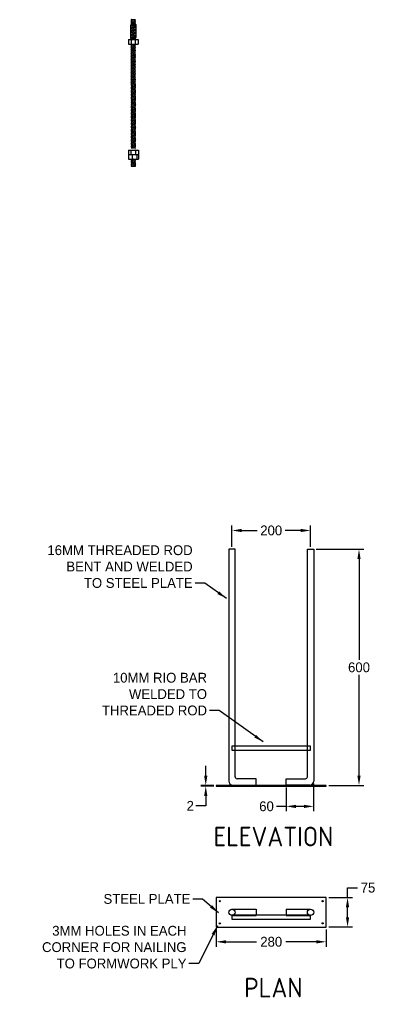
# Model space of a CAD drawing. Header units: millimetres. Extents: x -3450 to 403, y -1926 to 563.
# Drawn here: x -502 to 403, y -1926 to 563 of the extents above; entities that cross this region are included whole.
import ezdxf
from ezdxf.enums import TextEntityAlignment as Align

# ---------------------------------------------------------------- set-up
doc = ezdxf.new("R2010")
doc.units = ezdxf.units.MM
doc.header["$PDMODE"] = 34
doc.header["$PDSIZE"] = -10
doc.layers.get('0').update_dxf_attribs({"linetype": 'CONTINUOUS'})
doc.layers.get('Defpoints').update_dxf_attribs({"linetype": 'CONTINUOUS'})
doc.styles.add('KwikScaf ISO', font='isocp.shx')
doc.dimstyles.new('Scale 100 ISO-25', dxfattribs={"dimscale": 10, "dimtxt": 2.5, "dimasz": 2.5, "dimexe": 1.25, "dimexo": 0.625, "dimtad": 0, "dimtih": 1, "dimtoh": 1, "dimdsep": 46, "dimtxsty": 'Standard', "dimcen": 2.5, "dimadec": 0, "dimazin": 0, "dimtfac": 1, "dimtmove": 0, "dimatfit": 3, "dimfxl": 1, "dimarcsym": 0})

# ---------------------------------------------------------------- blocks, each defined once
blk = doc.blocks.new('*D60')
at = {"color": 0, "lineweight": -2}
for p, q in [((-1.9, -1753.1), (-1.9, -1797)), ((278.1, -1753.1), (278.1, -1797)), ((23.1, -1784.5), (100.6, -1784.5)), ((253.1, -1784.5), (175.6, -1784.5))]:
    blk.add_line(p, q, dxfattribs=at)
at = {"color": 0}
for points in [[(23.1, -1780.4), (23.1, -1788.7), (-1.9, -1784.5)], [(253.1, -1780.4), (253.1, -1788.7), (278.1, -1784.5)]]:
    blk.add_solid(points, dxfattribs=at)
at = {"layer": 'Defpoints', "color": 0}
for p in [(-1.9, -1746.8), (278.1, -1746.8), (278.1, -1784.5)]:
    blk.add_point(p, dxfattribs=at)
at = {"color": 0, "insert": (138.1, -1784.5), "char_height": 25, "attachment_point": 5}
blk.add_mtext('280', dxfattribs=at)
blk = doc.blocks.new('*D61')
at = {"color": 0, "lineweight": -2}
for p, q in [((332.3, -1671.8), (332.3, -1646.8)), ((332.3, -1646.8), (357.3, -1646.8)), ((284.4, -1671.8), (344.8, -1671.8)), ((332.3, -1721.8), (332.3, -1696.8)), ((284.4, -1746.8), (344.8, -1746.8))]:
    blk.add_line(p, q, dxfattribs=at)
at = {"color": 0}
for points in [[(328.2, -1696.8), (336.5, -1696.8), (332.3, -1671.8)], [(328.2, -1721.8), (336.5, -1721.8), (332.3, -1746.8)]]:
    blk.add_solid(points, dxfattribs=at)
at = {"layer": 'Defpoints', "color": 0}
for p in [(278.1, -1671.8), (332.3, -1671.8), (278.1, -1746.8)]:
    blk.add_point(p, dxfattribs=at)
at = {"color": 0, "insert": (384.4, -1646.8), "char_height": 25, "attachment_point": 5}
blk.add_mtext('75', dxfattribs=at)
blk = doc.blocks.new('*D62')
at = {"color": 0, "lineweight": -2}
for p, q in [((-28.6, -1361.4), (-28.6, -1336.4)), ((-8.1, -1386.4), (-41.1, -1386.4)), ((-8.1, -1388.4), (-41.1, -1388.4)), ((-28.6, -1386.4), (-28.6, -1388.4)), ((-28.6, -1413.4), (-28.6, -1438.4)), ((-28.6, -1438.4), (-53.6, -1438.4))]:
    blk.add_line(p, q, dxfattribs=at)
at = {"color": 0}
for points in [[(-32.7, -1361.4), (-24.4, -1361.4), (-28.6, -1386.4)], [(-32.7, -1413.4), (-24.4, -1413.4), (-28.6, -1388.4)]]:
    blk.add_solid(points, dxfattribs=at)
at = {"layer": 'Defpoints', "color": 0}
for p in [(-28.6, -1388.4), (-1.9, -1386.4), (-1.9, -1388.4)]:
    blk.add_point(p, dxfattribs=at)
at = {"color": 0, "insert": (-68.1, -1438.4), "char_height": 25, "attachment_point": 5}
blk.add_mtext('2', dxfattribs=at)
blk = doc.blocks.new('*D63')
at = {"color": 0, "lineweight": -2}
for p, q in [((38.1, -779.3), (38.1, -725.1)), ((63.1, -737.6), (102.7, -737.6)), ((213.1, -737.6), (173.5, -737.6)), ((238.1, -779.3), (238.1, -725.1))]:
    blk.add_line(p, q, dxfattribs=at)
at = {"color": 0}
for points in [[(63.1, -733.4), (63.1, -741.7), (38.1, -737.6)], [(213.1, -733.4), (213.1, -741.7), (238.1, -737.6)]]:
    blk.add_solid(points, dxfattribs=at)
at = {"layer": 'Defpoints', "color": 0}
for p in [(238.1, -737.6), (38.1, -785.5), (238.1, -785.5)]:
    blk.add_point(p, dxfattribs=at)
at = {"color": 0, "insert": (138.1, -737.6), "char_height": 25, "attachment_point": 5}
blk.add_mtext('200', dxfattribs=at)
blk = doc.blocks.new('*D64')
at = {"color": 0, "lineweight": -2}
for p, q in [((252.4, -785.5), (374, -785.5)), ((361.5, -810.5), (361.5, -1067.2)), ((361.5, -1361.4), (361.5, -1104.7)), ((284.4, -1386.4), (374, -1386.4))]:
    blk.add_line(p, q, dxfattribs=at)
at = {"color": 0}
for points in [[(357.3, -810.5), (365.6, -810.5), (361.5, -785.5)], [(357.3, -1361.4), (365.6, -1361.4), (361.5, -1386.4)]]:
    blk.add_solid(points, dxfattribs=at)
at = {"layer": 'Defpoints', "color": 0}
for p in [(246.1, -785.5), (278.1, -1386.4), (361.5, -1386.4)]:
    blk.add_point(p, dxfattribs=at)
at = {"color": 0, "insert": (361.5, -1086), "char_height": 25, "attachment_point": 5}
blk.add_mtext('600', dxfattribs=at)
blk = doc.blocks.new('*D65')
at = {"color": 0, "lineweight": -2}
for p, q in [((176.1, -1391.8), (176.1, -1452.3)), ((246.1, -1381.8), (246.1, -1452.3)), ((176.1, -1439.8), (151.1, -1439.8)), ((221.1, -1439.8), (201.1, -1439.8))]:
    blk.add_line(p, q, dxfattribs=at)
at = {"color": 0}
for points in [[(201.1, -1435.7), (201.1, -1444), (176.1, -1439.8)], [(221.1, -1435.7), (221.1, -1444), (246.1, -1439.8)]]:
    blk.add_solid(points, dxfattribs=at)
at = {"layer": 'Defpoints', "color": 0}
for p in [(176.1, -1385.5), (246.1, -1375.5), (176.1, -1439.8)]:
    blk.add_point(p, dxfattribs=at)
at = {"color": 0, "insert": (126.1, -1439.8), "char_height": 25, "attachment_point": 5}
blk.add_mtext('60', dxfattribs=at)

msp = doc.modelspace()

# ---------------------------------------------------------------- linework, layer by layer
at = {"linetype": 'Continuous'}
for p, q in [((-208.06, 550.869), (-220.06, 548.668)), ((-208.06, 550.674), (-220.06, 548.473)), ((-207.367, 550.801), (-219.387, 548.596)), ((-207.367, 547.966), (-219.387, 545.761)), ((-207.73, 562.065), (-218.705, 562.844)), ((-207.209, 562.17), (-218.705, 560.062)), ((-207.209, 559.335), (-218.705, 557.226)), ((-207.209, 556.5), (-218.705, 554.391)), ((-207.209, 553.665), (-218.705, 551.556)), ((-207.367, 545.131), (-219.387, 542.926)), ((-207.367, 542.296), (-219.387, 540.091)), ((-207.367, 539.461), (-219.387, 537.256)), ((-207.367, 536.626), (-219.387, 534.421)), ((-207.367, 533.791), (-219.387, 531.586)), ((-207.367, 530.956), (-219.387, 528.751)), ((-207.367, 528.121), (-219.387, 525.916)), ((-207.367, 525.285), (-219.387, 523.081)), ((-225.274, 511.848), (-200.544, 511.848)), ((-225.274, 511.848), (-225.274, 500.383)), ((-225.274, 500.383), (-200.544, 500.383)), ((-207.367, 522.45), (-219.387, 520.246)), ((-207.367, 519.615), (-219.387, 517.411)), ((-206.864, 516.873), (-219.023, 514.642)), ((-206.864, 516.694), (-219.023, 514.464)), ((-207.526, 513.969), (-219.023, 511.86)), ((-207.526, 499.794), (-219.023, 497.685)), ((-218.727, 511.848), (-218.727, 500.383)), ((-207.92, 511.848), (-207.92, 500.383)), ((-200.544, 511.848), (-200.544, 500.383)), ((-207.023, 497.051), (-219.023, 494.85)), ((-207.023, 494.216), (-219.023, 492.015)), ((-207.526, 491.288), (-219.023, 489.18)), ((-207.526, 488.453), (-219.023, 486.345)), ((-207.526, 485.618), (-219.023, 483.51)), ((-207.023, 482.875), (-219.023, 480.674)), ((-207.023, 480.04), (-219.023, 477.839)), ((-207.526, 477.113), (-219.023, 475.004)), ((-207.526, 474.278), (-219.023, 472.169)), ((-207.526, 471.443), (-219.023, 469.334)), ((-207.023, 468.7), (-219.023, 466.499)), ((-207.023, 465.865), (-219.023, 463.664)), ((-207.526, 462.938), (-219.023, 460.829)), ((-207.526, 460.103), (-219.023, 457.994)), ((-207.526, 457.268), (-219.023, 455.159)), ((-207.023, 454.525), (-219.023, 452.324)), ((-207.023, 451.69), (-219.023, 449.489)), ((-207.526, 448.763), (-219.023, 446.654)), ((-207.526, 445.928), (-219.023, 443.819)), ((-207.526, 443.092), (-219.023, 440.984)), ((-207.023, 440.35), (-219.023, 438.149)), ((-207.023, 437.515), (-219.023, 435.314)), ((-207.526, 434.587), (-219.023, 432.479)), ((-207.526, 431.752), (-219.023, 429.643)), ((-207.526, 428.917), (-219.023, 426.808)), ((-207.526, 426.082), (-219.023, 423.973)), ((-207.023, 423.339), (-219.023, 421.138)), ((-207.023, 420.504), (-219.023, 418.303)), ((-207.526, 417.577), (-219.023, 415.468)), ((-207.526, 414.742), (-219.023, 412.633)), ((-207.526, 411.907), (-219.023, 409.798)), ((-207.023, 409.164), (-219.023, 406.963)), ((-207.023, 406.329), (-219.023, 404.128)), ((-207.023, 406.329), (-219.023, 404.128)), ((-207.023, 403.494), (-219.023, 401.293)), ((-207.023, 403.494), (-219.023, 401.293)), ((-207.023, 400.659), (-219.023, 398.458)), ((-207.023, 400.659), (-218.52, 398.55)), ((-207.023, 397.824), (-218.52, 395.715)), ((-207.023, 394.989), (-218.52, 392.88)), ((-206.52, 392.246), (-218.52, 390.045)), ((-206.52, 389.411), (-218.52, 387.21)), ((-207.023, 386.484), (-218.52, 384.375)), ((-207.023, 383.649), (-218.52, 381.54)), ((-207.023, 380.814), (-218.52, 378.705)), ((-206.52, 378.071), (-218.52, 375.87)), ((-206.52, 375.236), (-218.52, 373.035)), ((-207.023, 372.308), (-218.52, 370.2)), ((-207.023, 369.473), (-218.52, 367.365)), ((-207.023, 366.638), (-218.52, 364.53)), ((-207.023, 363.803), (-218.52, 361.694)), ((-206.52, 361.06), (-218.52, 358.859)), ((-206.52, 358.225), (-218.52, 356.024)), ((-207.023, 355.298), (-218.52, 353.189)), ((-207.023, 352.463), (-218.52, 350.354)), ((-207.023, 349.628), (-218.52, 347.519)), ((-206.52, 346.885), (-218.52, 344.684)), ((-206.52, 344.05), (-218.52, 341.849)), ((-207.023, 341.123), (-218.52, 339.014)), ((-207.023, 338.288), (-218.52, 336.179)), ((-207.023, 335.453), (-218.52, 333.344)), ((-206.52, 332.71), (-218.52, 330.509)), ((-206.52, 329.875), (-218.52, 327.674)), ((-207.023, 326.948), (-218.52, 324.839)), ((-207.023, 324.112), (-218.52, 322.004)), ((-207.023, 321.277), (-218.52, 319.169)), ((-207.023, 318.442), (-218.52, 316.334)), ((-206.52, 315.7), (-218.52, 313.499)), ((-206.52, 312.865), (-218.52, 310.664)), ((-207.023, 309.937), (-218.52, 307.828)), ((-207.023, 307.102), (-218.52, 304.993)), ((-207.023, 304.267), (-218.52, 302.158)), ((-206.52, 301.524), (-218.52, 299.323)), ((-206.52, 298.689), (-218.52, 296.488)), ((-207.023, 295.762), (-218.52, 293.653)), ((-207.023, 292.927), (-218.52, 290.818)), ((-207.023, 290.092), (-218.52, 287.983)), ((-206.52, 287.349), (-218.52, 285.148)), ((-206.52, 284.514), (-218.52, 282.313)), ((-207.023, 281.587), (-218.52, 279.478)), ((-207.023, 278.752), (-218.52, 276.643)), ((-207.023, 275.917), (-218.52, 273.808)), ((-207.023, 273.082), (-218.52, 270.973)), ((-206.52, 270.339), (-218.52, 268.138)), ((-206.52, 267.504), (-218.52, 265.303)), ((-207.023, 264.576), (-218.52, 262.468)), ((-207.023, 261.741), (-218.52, 259.633)), ((-207.023, 258.906), (-218.52, 256.797)), ((-206.52, 256.163), (-218.52, 253.962)), ((-206.52, 253.328), (-218.52, 251.127)), ((-207.023, 250.401), (-218.52, 248.292)), ((-224.771, 230.508), (-224.771, 219.044)), ((-224.771, 230.508), (-200.041, 230.508)), ((-219.45, 230.508), (-219.45, 219.044)), ((-207.023, 247.566), (-218.52, 245.457)), ((-207.023, 244.731), (-218.52, 242.622)), ((-206.52, 241.988), (-218.52, 239.787)), ((-206.52, 239.153), (-218.52, 236.952)), ((-207.023, 236.226), (-216.884, 234.417)), ((-207.325, 230.508), (-207.325, 219.044)), ((-200.041, 230.508), (-200.041, 219.044)), ((-224.771, 219.044), (-200.041, 219.044)), ((-224.771, 219.044), (-224.771, 207.579)), ((-224.771, 207.579), (-200.041, 207.579)), ((-211.279, 207.579), (-218.52, 206.251)), ((-206.52, 205.617), (-218.52, 203.416)), ((-207.023, 202.69), (-218.52, 200.581)), ((-207.023, 199.855), (-218.52, 197.746)), ((-216.025, 219.044), (-216.025, 207.579)), ((-204.229, 219.044), (-204.229, 207.579)), ((-200.041, 219.044), (-200.041, 207.579)), ((-207.023, 197.02), (-218.52, 194.911)), ((-206.52, 194.277), (-218.52, 192.076)), ((-206.52, 191.442), (-218.52, 189.241)), ((-208.09, 188.745), (-218.52, 189.241))]:
    msp.add_line(p, q, dxfattribs=at)
for p, q in [((46.128, -785.541), (30.128, -785.541)), ((30.128, -785.541), (30.128, -1375.541)), ((46.128, -1364.541), (46.128, -785.541)), ((230.128, -785.541), (246.128, -785.541)), ((230.128, -1364.541), (230.128, -785.541)), ((246.128, -785.541), (246.128, -1375.541)), ((30.128, -1369.541), (30.128, -1375.541)), ((40.128, -1385.541), (100.128, -1385.541)), ((40.128, -1385.541), (46.128, -1385.541)), ((100.128, -1369.541), (51.128, -1369.541)), ((100.128, -1385.541), (100.128, -1369.541)), ((176.128, -1369.541), (225.128, -1369.541)), ((176.128, -1385.541), (176.128, -1369.541)), ((236.128, -1385.541), (176.128, -1385.541)), ((236.128, -1385.541), (230.128, -1385.541)), ((246.128, -1369.541), (246.128, -1375.541)), ((38.128, -1701.335), (100.128, -1701.335)), ((38.128, -1717.335), (100.128, -1717.335)), ((100.128, -1701.335), (100.128, -1717.335)), ((176.128, -1701.335), (176.128, -1717.335)), ((176.128, -1701.335), (238.128, -1701.335)), ((176.128, -1717.335), (238.128, -1717.335))]:
    msp.add_line(p, q)
for points in [[(38.128, -1296.419), (238.128, -1296.419), (238.128, -1286.419), (38.128, -1286.419)], [(-1.872, -1388.419), (278.128, -1388.419), (278.128, -1386.419), (-1.872, -1386.419)], [(-1.872, -1746.835), (278.128, -1746.835), (278.128, -1671.835), (-1.872, -1671.835)], [(38.128, -1726.457), (238.128, -1726.457), (238.128, -1716.457), (38.128, -1716.457)]]:
    msp.add_lwpolyline(points, close=True)
for centre, radius in [((7.424, -1681.004), 1.5), ((268.831, -1681.004), 1.5), ((38.128, -1709.335), 8), ((238.128, -1709.335), 8), ((7.424, -1737.666), 1.5), ((268.831, -1737.666), 1.5)]:
    msp.add_circle(centre, radius)
for centre, start, end in [((-219.116, 547.219), 101.169176, 273.815299), ((-218.613, 561.453), 266.184701, 93.815299), ((-218.613, 558.618), 266.184701, 93.815299), ((-218.613, 555.783), 266.184701, 93.815299), ((-218.613, 552.948), 266.184701, 93.815299), ((-218.613, 550.112), 266.184701, 93.815299), ((-207.46, 560.697), 101.169176, 273.815299), ((-207.46, 555.027), 101.169176, 273.815299), ((-207.301, 557.891), 101.169176, 273.815299), ((-207.301, 552.221), 101.169176, 273.815299), ((-207.116, 549.43), 280.393593, 100.393593), ((-207.116, 546.594), 280.393593, 100.393593), ((-219.116, 544.384), 101.169176, 273.815299), ((-219.116, 541.549), 101.169176, 273.815299), ((-219.116, 538.714), 101.169176, 273.815299), ((-219.116, 535.879), 101.169176, 273.815299), ((-219.116, 533.044), 101.169176, 273.815299), ((-219.116, 530.209), 101.169176, 273.815299), ((-219.116, 527.374), 101.169176, 273.815299), ((-219.116, 524.539), 101.169176, 273.815299), ((-219.116, 521.704), 101.169176, 273.815299), ((-207.116, 543.759), 280.393593, 100.393593), ((-207.116, 540.924), 280.393593, 100.393593), ((-207.116, 538.089), 280.393593, 100.393593), ((-207.116, 535.254), 280.393593, 100.393593), ((-207.116, 532.419), 280.393593, 100.393593), ((-207.116, 529.584), 280.393593, 100.393593), ((-207.116, 526.749), 280.393593, 100.393593), ((-207.116, 523.914), 280.393593, 100.393593), ((-219.116, 518.869), 101.169176, 273.815299), ((-219.116, 516.034), 101.169176, 273.815299), ((-218.93, 513.251), 266.184701, 93.815299), ((-218.93, 499.076), 266.184701, 69.650033), ((-207.778, 515.331), 101.169176, 273.815299), ((-207.778, 512.496), 101.169176, 207.697177), ((-207.619, 501.185), 215.089666, 273.815299), ((-207.256, 498.426), 101.169176, 273.815299), ((-207.116, 521.079), 280.393593, 100.393593), ((-207.116, 518.244), 280.393593, 100.393593), ((-218.93, 496.241), 266.184701, 93.815299), ((-218.93, 493.406), 266.184701, 93.815299), ((-218.93, 490.571), 266.184701, 93.815299), ((-218.93, 487.736), 266.184701, 93.815299), ((-218.93, 484.901), 266.184701, 93.815299), ((-218.93, 482.066), 266.184701, 93.815299), ((-218.93, 479.231), 266.184701, 93.815299), ((-218.93, 476.396), 266.184701, 93.815299), ((-218.93, 473.56), 266.184701, 93.815299), ((-207.778, 495.485), 101.169176, 273.815299), ((-207.778, 492.65), 101.169176, 273.815299), ((-207.778, 489.815), 101.169176, 273.815299), ((-207.778, 481.31), 101.169176, 273.815299), ((-207.778, 478.475), 101.169176, 273.815299), ((-207.778, 475.64), 101.169176, 273.815299), ((-207.619, 487.009), 101.169176, 273.815299), ((-207.619, 472.834), 101.169176, 273.815299), ((-207.256, 484.25), 101.169176, 273.815299), ((-218.93, 470.725), 266.184701, 93.815299), ((-218.93, 467.89), 266.184701, 93.815299), ((-218.93, 465.055), 266.184701, 93.815299), ((-218.93, 462.22), 266.184701, 93.815299), ((-218.93, 459.385), 266.184701, 93.815299), ((-218.93, 456.55), 266.184701, 93.815299), ((-218.93, 453.715), 266.184701, 93.815299), ((-218.93, 450.88), 266.184701, 93.815299), ((-218.93, 448.045), 266.184701, 93.815299), ((-207.778, 467.135), 101.169176, 273.815299), ((-207.778, 464.3), 101.169176, 273.815299), ((-207.778, 461.465), 101.169176, 273.815299), ((-207.778, 452.96), 101.169176, 273.815299), ((-207.778, 450.125), 101.169176, 273.815299), ((-207.778, 447.29), 101.169176, 273.815299), ((-207.619, 458.659), 101.169176, 273.815299), ((-207.256, 470.075), 101.169176, 273.815299), ((-207.256, 455.9), 101.169176, 273.815299), ((-218.93, 445.21), 266.184701, 93.815299), ((-218.93, 442.375), 266.184701, 93.815299), ((-218.93, 439.54), 266.184701, 93.815299), ((-218.93, 436.705), 266.184701, 93.815299), ((-218.93, 433.87), 266.184701, 93.815299), ((-218.93, 431.035), 266.184701, 93.815299), ((-218.93, 428.2), 266.184701, 93.815299), ((-218.93, 425.365), 266.184701, 93.815299), ((-218.93, 422.53), 266.184701, 93.815299), ((-207.778, 438.784), 101.169176, 273.815299), ((-207.778, 435.949), 101.169176, 273.815299), ((-207.778, 433.114), 101.169176, 273.815299), ((-207.778, 421.774), 101.169176, 273.815299), ((-207.619, 444.484), 101.169176, 273.815299), ((-207.619, 430.308), 101.169176, 273.815299), ((-207.619, 427.473), 101.169176, 273.815299), ((-207.256, 441.725), 101.169176, 273.815299), ((-207.256, 424.714), 101.169176, 273.815299), ((-218.93, 419.694), 266.184701, 93.815299), ((-218.93, 416.859), 266.184701, 93.815299), ((-218.93, 414.024), 266.184701, 93.815299), ((-218.93, 411.189), 266.184701, 93.815299), ((-218.93, 408.354), 266.184701, 93.815299), ((-218.93, 405.519), 266.184701, 93.815299), ((-218.93, 402.684), 266.184701, 93.815299), ((-218.93, 399.849), 266.184701, 93.815299), ((-218.427, 397.106), 266.184701, 93.815299), ((-207.778, 407.599), 101.169176, 273.815299), ((-207.778, 404.764), 101.169176, 273.815299), ((-207.778, 401.929), 101.169176, 273.815299), ((-207.619, 418.968), 101.169176, 273.815299), ((-207.619, 416.133), 101.169176, 273.815299), ((-207.619, 413.298), 101.169176, 273.815299), ((-207.275, 399.186), 101.169176, 273.815299), ((-207.256, 410.539), 101.169176, 273.815299), ((-218.427, 394.271), 266.184701, 93.815299), ((-218.427, 391.436), 266.184701, 93.815299), ((-218.427, 388.601), 266.184701, 93.815299), ((-218.427, 385.766), 266.184701, 93.815299), ((-218.427, 382.931), 266.184701, 93.815299), ((-218.427, 380.096), 266.184701, 93.815299), ((-218.427, 377.261), 266.184701, 93.815299), ((-218.427, 374.426), 266.184701, 93.815299), ((-207.275, 390.681), 101.169176, 273.815299), ((-207.275, 387.846), 101.169176, 273.815299), ((-207.275, 385.011), 101.169176, 273.815299), ((-207.275, 376.506), 101.169176, 273.815299), ((-207.275, 373.67), 101.169176, 273.815299), ((-207.116, 396.38), 101.169176, 273.815299), ((-207.116, 382.205), 101.169176, 273.815299), ((-206.753, 393.621), 101.169176, 273.815299), ((-206.753, 379.446), 101.169176, 273.815299), ((-218.427, 371.591), 266.184701, 93.815299), ((-218.427, 368.756), 266.184701, 93.815299), ((-218.427, 365.921), 266.184701, 93.815299), ((-218.427, 363.086), 266.184701, 93.815299), ((-218.427, 360.251), 266.184701, 93.815299), ((-218.427, 357.416), 266.184701, 93.815299), ((-218.427, 354.58), 266.184701, 93.815299), ((-218.427, 351.745), 266.184701, 93.815299), ((-218.427, 348.91), 266.184701, 93.815299), ((-207.275, 370.835), 101.169176, 273.815299), ((-207.275, 359.495), 101.169176, 273.815299), ((-207.275, 356.66), 101.169176, 273.815299), ((-207.275, 353.825), 101.169176, 273.815299), ((-207.116, 368.029), 101.169176, 273.815299), ((-207.116, 365.194), 101.169176, 273.815299), ((-207.116, 351.019), 101.169176, 273.815299), ((-206.753, 362.435), 101.169176, 273.815299), ((-206.753, 348.26), 101.169176, 273.815299), ((-218.427, 346.075), 266.184701, 93.815299), ((-218.427, 343.24), 266.184701, 93.815299), ((-218.427, 340.405), 266.184701, 93.815299), ((-218.427, 337.57), 266.184701, 93.815299), ((-218.427, 334.735), 266.184701, 93.815299), ((-218.427, 331.9), 266.184701, 93.815299), ((-218.427, 329.065), 266.184701, 93.815299), ((-218.427, 326.23), 266.184701, 93.815299), ((-218.427, 323.395), 266.184701, 93.815299), ((-207.275, 345.32), 101.169176, 273.815299), ((-207.275, 342.485), 101.169176, 273.815299), ((-207.275, 339.65), 101.169176, 273.815299), ((-207.275, 331.145), 101.169176, 273.815299), ((-207.275, 328.31), 101.169176, 273.815299), ((-207.275, 325.475), 101.169176, 273.815299), ((-207.116, 336.844), 101.169176, 273.815299), ((-207.116, 322.669), 101.169176, 273.815299), ((-206.753, 334.085), 101.169176, 273.815299), ((-218.427, 320.56), 266.184701, 93.815299), ((-218.427, 317.725), 266.184701, 93.815299), ((-218.427, 314.89), 266.184701, 93.815299), ((-218.427, 312.055), 266.184701, 93.815299), ((-218.427, 309.22), 266.184701, 93.815299), ((-218.427, 306.385), 266.184701, 93.815299), ((-218.427, 303.55), 266.184701, 93.815299), ((-218.427, 300.714), 266.184701, 93.815299), ((-218.427, 297.879), 266.184701, 93.815299), ((-207.275, 314.134), 101.169176, 273.815299), ((-207.275, 311.299), 101.169176, 273.815299), ((-207.275, 308.464), 101.169176, 273.815299), ((-207.275, 299.959), 101.169176, 273.815299), ((-207.116, 319.834), 101.169176, 273.815299), ((-207.116, 305.658), 101.169176, 273.815299), ((-206.753, 317.075), 101.169176, 273.815299), ((-206.753, 302.899), 101.169176, 273.815299), ((-218.427, 295.044), 266.184701, 93.815299), ((-218.427, 292.209), 266.184701, 93.815299), ((-218.427, 289.374), 266.184701, 93.815299), ((-218.427, 286.539), 266.184701, 93.815299), ((-218.427, 283.704), 266.184701, 93.815299), ((-218.427, 280.869), 266.184701, 93.815299), ((-218.427, 278.034), 266.184701, 93.815299), ((-218.427, 275.199), 266.184701, 93.815299), ((-207.275, 297.124), 101.169176, 273.815299), ((-207.275, 294.289), 101.169176, 273.815299), ((-207.275, 285.784), 101.169176, 273.815299), ((-207.275, 282.949), 101.169176, 273.815299), ((-207.275, 280.114), 101.169176, 273.815299), ((-207.116, 291.483), 101.169176, 273.815299), ((-207.116, 277.308), 101.169176, 273.815299), ((-207.116, 274.473), 101.169176, 273.815299), ((-206.753, 288.724), 101.169176, 273.815299), ((-218.427, 272.364), 266.184701, 93.815299), ((-218.427, 269.529), 266.184701, 93.815299), ((-218.427, 266.694), 266.184701, 93.815299), ((-218.427, 263.859), 266.184701, 93.815299), ((-218.427, 261.024), 266.184701, 93.815299), ((-218.427, 258.189), 266.184701, 93.815299), ((-218.427, 255.354), 266.184701, 93.815299), ((-218.427, 252.519), 266.184701, 93.815299), ((-218.427, 249.684), 266.184701, 93.815299), ((-207.275, 268.773), 101.169176, 273.815299), ((-207.275, 265.938), 101.169176, 273.815299), ((-207.275, 263.103), 101.169176, 273.815299), ((-207.275, 254.598), 101.169176, 273.815299), ((-207.275, 251.763), 101.169176, 273.815299), ((-207.275, 248.928), 101.169176, 273.815299), ((-207.116, 260.297), 101.169176, 273.815299), ((-206.753, 271.714), 101.169176, 273.815299), ((-206.753, 257.538), 101.169176, 273.815299), ((-218.427, 246.848), 266.184701, 93.815299), ((-218.427, 244.013), 266.184701, 93.815299), ((-218.427, 241.178), 266.184701, 93.815299), ((-218.427, 238.343), 266.184701, 93.815299), ((-218.427, 235.508), 308.498329, 93.815299), ((-207.275, 240.423), 101.169176, 273.815299), ((-207.275, 237.588), 101.169176, 273.815299), ((-207.275, 234.753), 101.169176, 193.934953), ((-207.116, 246.122), 101.169176, 273.815299), ((-206.753, 243.363), 101.169176, 273.815299), ((-218.427, 207.642), 266.184701, 357.40435), ((-218.427, 204.807), 266.184701, 93.815299), ((-218.427, 201.972), 266.184701, 93.815299), ((-218.427, 199.137), 266.184701, 93.815299), ((-207.275, 206.887), 150.230037, 273.815299), ((-207.275, 204.052), 101.169176, 273.815299), ((-207.275, 201.217), 101.169176, 273.815299), ((-207.116, 198.411), 101.169176, 273.815299), ((-218.427, 196.302), 266.184701, 93.815299), ((-218.427, 193.467), 266.184701, 93.815299), ((-218.427, 190.632), 266.184701, 93.815299), ((-207.275, 192.711), 101.169176, 273.815299), ((-207.275, 189.876), 101.169176, 234.230808), ((-206.753, 195.652), 101.169176, 273.815299)]:
    msp.add_arc(centre, 1.394, start, end, dxfattribs=at)
for centre, radius, start, end in [((51.128, -1364.541), 5, 180, 270), ((225.128, -1364.541), 5, 270, 0), ((40.128, -1375.541), 10, 180, 270), ((236.128, -1375.541), 10, 270, 0)]:
    msp.add_arc(centre, radius, start, end)

# ---------------------------------------------------------------- texts
at = {"style": 'KwikScaf ISO'}
for s, p in [('ELEVATION', (143.541, -1541.532)), ('PLAN', (143.541, -1926))]:
    msp.add_text(s, height=50, dxfattribs=at).set_placement(p, align=Align.CENTER)
at = {"char_height": 25, "attachment_point": 9}
for s, insert in [('16MM THREADED ROD\\PBENT AND WELDED\\PTO STEEL PLATE', (-61.899, -883.945)), ('10MM RIO BAR\\PWELDED TO\\PTHREADED ROD', (-25.292, -1208.503)), ('STEEL PLATE', (-67.733, -1688.177)), ('3MM HOLES IN EACH\\PCORNER FOR NAILING\\PTO FORMWORK PLY', (-77.476, -1852.592))]:
    msp.add_mtext(s, dxfattribs=dict(at, insert=insert))

# ---------------------------------------------------------------- dimensions: what is measured, and where the dimension line sits
for base, p1, p2, picture, middle in [((238.128, -737.564), (38.128, -785.541), (238.128, -785.541), '*D63', (138.128, -737.564)), ((278.128, -1784.534), (-1.872, -1746.835), (278.128, -1746.835), '*D60', (138.128, -1784.534))]:
    dim = msp.add_linear_dim(base=base, p1=p1, p2=p2, dimstyle='Scale 100 ISO-25')
    dim.commit()
    dim.dimension.update_dxf_attribs({"geometry": picture, "text_midpoint": middle})
dim = msp.add_linear_dim(base=(361.473, -1386.419), p1=(246.128, -785.541), p2=(278.128, -1386.419), angle=90, text='600', dimstyle='Scale 100 ISO-25')
dim.commit()
dim.dimension.update_dxf_attribs({"geometry": '*D64', "text_midpoint": (361.473, -1085.98)})
for base, p1, p2, picture, middle in [((-28.561, -1388.419), (-1.872, -1386.419), (-1.872, -1388.419), '*D62', (-68.144, -1438.419)), ((332.338, -1671.835), (278.128, -1746.835), (278.128, -1671.835), '*D61', (384.422, -1646.835))]:
    dim = msp.add_linear_dim(base=base, p1=p1, p2=p2, angle=90, dimstyle='Scale 100 ISO-25')
    dim.commit()
    dim.dimension.update_dxf_attribs({"geometry": picture, "text_midpoint": middle})
dim = msp.add_linear_dim(base=(176.128, -1439.822), p1=(246.128, -1375.541), p2=(176.128, -1385.541), text='60', dimstyle='Scale 100 ISO-25')
dim.commit()
dim.dimension.update_dxf_attribs({"geometry": '*D65', "text_midpoint": (126.128, -1439.822)})

# ---------------------------------------------------------------- leaders
at = {"annotation_type": 0, "has_hookline": 1, "hookline_direction": 1}
for points, text_width in [([(23.985, -910.448), (-30.649, -871.445), (-55.649, -871.445)], 408.333), ([(117.874, -1275.802), (5.958, -1196.003), (-19.042, -1196.003)], 291.667), ([(3.845, -1710.903), (-36.483, -1675.677), (-61.483, -1675.677)], 266.667), ([(0.957, -1744.018), (-46.226, -1840.092), (-71.226, -1840.092)], 425)]:
    msp.add_leader(points, dimstyle='Scale 100 ISO-25', override={"dimgap": 0.625, "dimtad": 0}, dxfattribs=dict(at, text_width=text_width))

doc.saveas('drawing.dxf')
